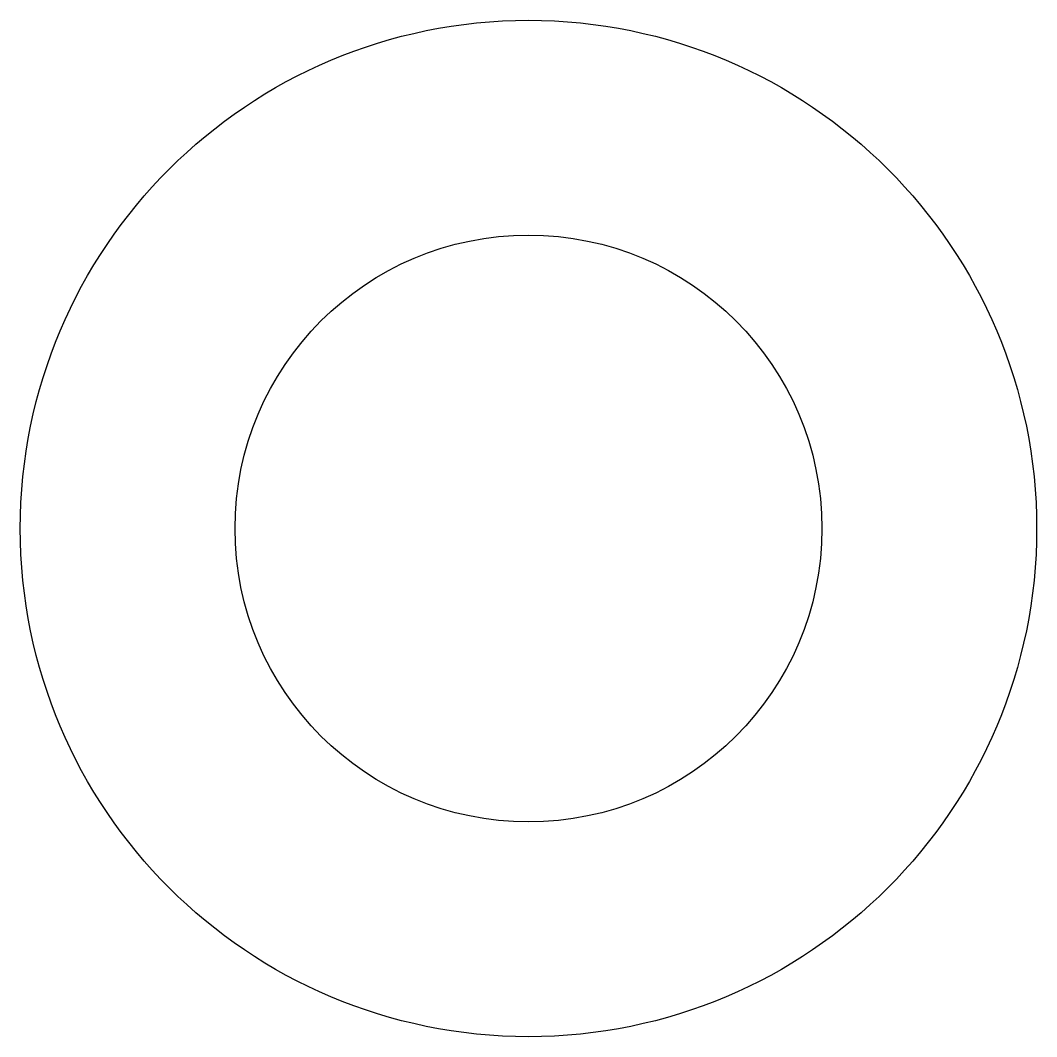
# Model space of a CAD drawing. Header units: millimetres. Extents: x -36.6 to -1.1, y -17.8 to 17.7.
import ezdxf

# ---------------------------------------------------------------- set-up
doc = ezdxf.new("R2010")
doc.units = ezdxf.units.MM
doc.layers.get('0').update_dxf_attribs({"linetype": 'CONTINUOUS'})

msp = doc.modelspace()

# ---------------------------------------------------------------- linework, layer by layer
for radius in [17.75, 10.25]:
    msp.add_circle((-18.891, 0), radius)

doc.saveas('drawing.dxf')
